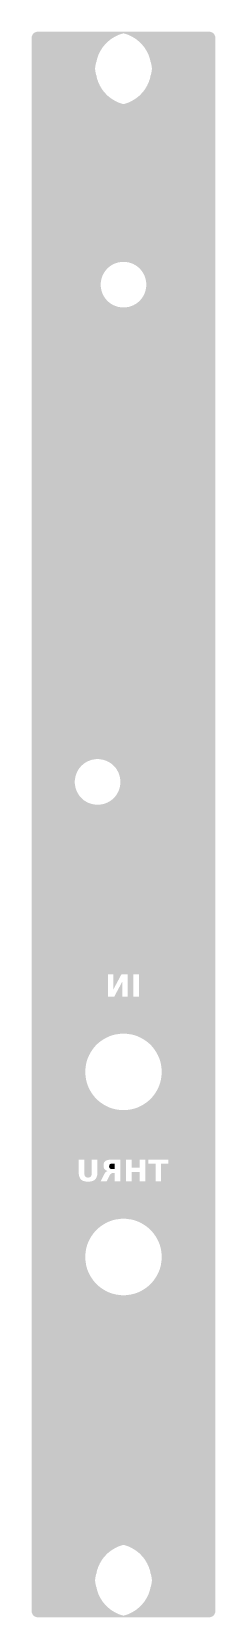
# Model space of a CAD drawing. Header units: millimetres. Extents: x 0 to 15, y 0 to 128.
import ezdxf

# ---------------------------------------------------------------- set-up
doc = ezdxf.new("R2010")
doc.units = ezdxf.units.MM
doc.layers.add('ENGRAVE_REAR_FULL_FROST', color=7, linetype='Continuous')

msp = doc.modelspace()

# ---------------------------------------------------------------- hatches: boundary and pattern name
at = {"layer": 'ENGRAVE_REAR_FULL_FROST'}
h = msp.add_hatch(color=7, dxfattribs=at)
h.paths.add_polyline_path([(14.9, 0.5), (14.9, 128), (14.9, 128.05), (14.89, 128.1), (14.88, 128.15), (14.86, 128.19), (14.84, 128.24), (14.82, 128.28), (14.79, 128.32), (14.75, 128.35), (14.72, 128.39), (14.68, 128.42), (14.64, 128.44), (14.59, 128.46), (14.55, 128.48), (14.5, 128.49), (14.45, 128.5), (14.4, 128.5), (0.5, 128.5), (0.45, 128.5), (0.4, 128.49), (0.35, 128.48), (0.31, 128.46), (0.26, 128.44), (0.22, 128.42), (0.18, 128.39), (0.15, 128.35), (0.11, 128.32), (0.08, 128.28), (0.06, 128.24), (0.04, 128.19), (0.02, 128.15), (0.01, 128.1), (0, 128.05), (0, 128), (0, 0.5), (0, 0.45), (0.01, 0.4), (0.02, 0.35), (0.04, 0.31), (0.06, 0.26), (0.08, 0.22), (0.11, 0.18), (0.15, 0.15), (0.18, 0.11), (0.22, 0.08), (0.26, 0.06), (0.31, 0.04), (0.35, 0.02), (0.4, 0.01), (0.45, 0), (0.5, 0), (14.4, 0), (14.45, 0), (14.5, 0.01), (14.55, 0.02), (14.59, 0.04), (14.64, 0.06), (14.68, 0.08), (14.72, 0.11), (14.75, 0.15), (14.79, 0.18), (14.82, 0.22), (14.84, 0.26), (14.86, 0.31), (14.88, 0.35), (14.89, 0.4), (14.9, 0.45)])
h.paths.add_polyline_path([(7.45, 122.63), (7.35, 122.66), (7.25, 122.69), (7.15, 122.72), (7.05, 122.76), (6.96, 122.8), (6.86, 122.85), (6.77, 122.89), (6.68, 122.95), (6.59, 123), (6.5, 123.06), (6.41, 123.12), (6.33, 123.18), (6.25, 123.25), (6.17, 123.31), (6.09, 123.39), (6.02, 123.46), (5.95, 123.54), (5.88, 123.62), (5.81, 123.7), (5.75, 123.78), (5.69, 123.87), (5.64, 123.96), (5.58, 124.05), (5.53, 124.14), (5.49, 124.23), (5.44, 124.33), (5.4, 124.42), (5.37, 124.52), (5.33, 124.62), (5.3, 124.72), (5.28, 124.82), (5.26, 124.93), (5.23, 125), (5.21, 125.07), (5.19, 125.14), (5.18, 125.21), (5.17, 125.28), (5.16, 125.35), (5.15, 125.43), (5.15, 125.5), (5.15, 125.57), (5.16, 125.65), (5.17, 125.72), (5.18, 125.79), (5.19, 125.86), (5.21, 125.93), (5.23, 126), (5.26, 126.07), (5.28, 126.18), (5.3, 126.28), (5.33, 126.38), (5.37, 126.48), (5.4, 126.58), (5.44, 126.67), (5.49, 126.77), (5.53, 126.86), (5.58, 126.95), (5.64, 127.04), (5.69, 127.13), (5.75, 127.22), (5.81, 127.3), (5.88, 127.38), (5.95, 127.46), (6.02, 127.54), (6.09, 127.61), (6.17, 127.69), (6.25, 127.75), (6.33, 127.82), (6.41, 127.88), (6.5, 127.94), (6.59, 128), (6.68, 128.05), (6.77, 128.11), (6.86, 128.15), (6.96, 128.2), (7.05, 128.24), (7.15, 128.28), (7.25, 128.31), (7.35, 128.34), (7.45, 128.37), (7.55, 128.34), (7.65, 128.31), (7.75, 128.28), (7.85, 128.24), (7.94, 128.2), (8.04, 128.15), (8.13, 128.11), (8.22, 128.05), (8.31, 128), (8.4, 127.94), (8.49, 127.88), (8.57, 127.82), (8.65, 127.75), (8.73, 127.69), (8.81, 127.61), (8.88, 127.54), (8.95, 127.46), (9.02, 127.38), (9.09, 127.3), (9.15, 127.22), (9.21, 127.13), (9.26, 127.04), (9.32, 126.95), (9.37, 126.86), (9.41, 126.77), (9.46, 126.67), (9.5, 126.58), (9.53, 126.48), (9.57, 126.38), (9.6, 126.28), (9.62, 126.18), (9.64, 126.07), (9.67, 126), (9.69, 125.93), (9.71, 125.86), (9.72, 125.79), (9.73, 125.72), (9.74, 125.65), (9.75, 125.57), (9.75, 125.5), (9.75, 125.43), (9.74, 125.35), (9.73, 125.28), (9.72, 125.21), (9.71, 125.14), (9.69, 125.07), (9.67, 125), (9.64, 124.93), (9.62, 124.82), (9.6, 124.72), (9.57, 124.62), (9.53, 124.52), (9.5, 124.42), (9.46, 124.33), (9.41, 124.23), (9.37, 124.14), (9.32, 124.05), (9.26, 123.96), (9.21, 123.87), (9.15, 123.78), (9.09, 123.7), (9.02, 123.62), (8.95, 123.54), (8.88, 123.46), (8.81, 123.39), (8.73, 123.31), (8.65, 123.25), (8.57, 123.18), (8.49, 123.12), (8.4, 123.06), (8.31, 123), (8.22, 122.95), (8.13, 122.89), (8.04, 122.85), (7.94, 122.8), (7.85, 122.76), (7.75, 122.72), (7.65, 122.69), (7.55, 122.66)], flags=0)
h.paths.add_polyline_path([(5.6, 108.12), (5.62, 108.24), (5.64, 108.36), (5.66, 108.48), (5.7, 108.59), (5.74, 108.71), (5.79, 108.82), (5.85, 108.92), (5.91, 109.03), (5.98, 109.13), (6.06, 109.22), (6.14, 109.31), (6.23, 109.39), (6.32, 109.47), (6.42, 109.54), (6.52, 109.6), (6.63, 109.66), (6.74, 109.71), (6.86, 109.75), (6.97, 109.79), (7.09, 109.81), (7.21, 109.83), (7.33, 109.85), (7.45, 109.85), (7.57, 109.85), (7.69, 109.83), (7.81, 109.81), (7.93, 109.79), (8.04, 109.75), (8.16, 109.71), (8.27, 109.66), (8.37, 109.6), (8.48, 109.54), (8.58, 109.47), (8.67, 109.39), (8.76, 109.31), (8.84, 109.22), (8.92, 109.13), (8.99, 109.03), (9.05, 108.92), (9.11, 108.82), (9.16, 108.71), (9.2, 108.59), (9.24, 108.48), (9.26, 108.36), (9.28, 108.24), (9.3, 108.12), (9.3, 108), (9.3, 107.88), (9.28, 107.76), (9.26, 107.64), (9.24, 107.52), (9.2, 107.41), (9.16, 107.29), (9.11, 107.18), (9.05, 107.07), (8.99, 106.97), (8.92, 106.87), (8.84, 106.78), (8.76, 106.69), (8.67, 106.61), (8.58, 106.53), (8.48, 106.46), (8.37, 106.4), (8.27, 106.34), (8.16, 106.29), (8.04, 106.25), (7.93, 106.21), (7.81, 106.19), (7.69, 106.17), (7.57, 106.15), (7.45, 106.15), (7.33, 106.15), (7.21, 106.17), (7.09, 106.19), (6.97, 106.21), (6.86, 106.25), (6.74, 106.29), (6.63, 106.34), (6.52, 106.4), (6.42, 106.46), (6.32, 106.53), (6.23, 106.61), (6.14, 106.69), (6.06, 106.78), (5.98, 106.87), (5.91, 106.97), (5.85, 107.07), (5.79, 107.18), (5.74, 107.29), (5.7, 107.41), (5.66, 107.52), (5.64, 107.64), (5.62, 107.76), (5.6, 107.88), (5.6, 108)], flags=0)
h.paths.add_polyline_path([(3.5, 67.82), (3.52, 67.94), (3.54, 68.06), (3.56, 68.18), (3.6, 68.29), (3.64, 68.41), (3.69, 68.52), (3.75, 68.62), (3.81, 68.73), (3.88, 68.83), (3.96, 68.92), (4.04, 69.01), (4.13, 69.09), (4.22, 69.17), (4.32, 69.24), (4.42, 69.3), (4.53, 69.36), (4.64, 69.41), (4.76, 69.45), (4.87, 69.49), (4.99, 69.51), (5.11, 69.53), (5.23, 69.55), (5.35, 69.55), (5.47, 69.55), (5.59, 69.53), (5.71, 69.51), (5.83, 69.49), (5.94, 69.45), (6.06, 69.41), (6.17, 69.36), (6.27, 69.3), (6.38, 69.24), (6.48, 69.17), (6.57, 69.09), (6.66, 69.01), (6.74, 68.92), (6.82, 68.83), (6.89, 68.73), (6.95, 68.62), (7.01, 68.52), (7.06, 68.41), (7.1, 68.29), (7.14, 68.18), (7.16, 68.06), (7.18, 67.94), (7.2, 67.82), (7.2, 67.7), (7.2, 67.58), (7.18, 67.46), (7.16, 67.34), (7.14, 67.22), (7.1, 67.11), (7.06, 66.99), (7.01, 66.88), (6.95, 66.78), (6.89, 66.67), (6.82, 66.57), (6.74, 66.48), (6.66, 66.39), (6.57, 66.31), (6.48, 66.23), (6.38, 66.16), (6.27, 66.1), (6.17, 66.04), (6.06, 65.99), (5.94, 65.95), (5.83, 65.91), (5.71, 65.89), (5.59, 65.87), (5.47, 65.85), (5.35, 65.85), (5.23, 65.85), (5.11, 65.87), (4.99, 65.89), (4.87, 65.91), (4.76, 65.95), (4.64, 65.99), (4.53, 66.04), (4.42, 66.1), (4.32, 66.16), (4.22, 66.23), (4.13, 66.31), (4.04, 66.39), (3.96, 66.48), (3.88, 66.57), (3.81, 66.67), (3.75, 66.78), (3.69, 66.88), (3.64, 66.99), (3.6, 67.11), (3.56, 67.22), (3.54, 67.34), (3.52, 67.46), (3.5, 67.58), (3.5, 67.7)], flags=0)
h.paths.add_polyline_path([(9.46, 37.1), (11.09, 37.1), (11.09, 37.09), (11.09, 37.09), (11.09, 37.08), (11.09, 37.06), (11.09, 37.01), (11.09, 36.93), (11.09, 36.76), (10.5, 36.76), (10.5, 35.33), (10.05, 35.33), (10.05, 36.76), (9.46, 36.76)], flags=0)
h.paths.add_polyline_path([(8.25, 52.1), (8.72, 52.1), (8.72, 52.1), (8.72, 52.09), (8.72, 52.09), (8.72, 52.07), (8.72, 52.04), (8.72, 51.99), (8.72, 51.88), (8.72, 51.65), (8.72, 51.2), (8.72, 50.3), (8.25, 50.3)], flags=0)
h.paths.add_polyline_path([(8.77, 37.1), (9.23, 37.1), (9.23, 35.33), (8.77, 35.33), (8.77, 36.08), (8.1, 36.08), (8.1, 35.33), (7.64, 35.33), (7.64, 37.1), (8.1, 37.1), (8.1, 36.43), (8.77, 36.43)], flags=0)
h.paths.add_polyline_path([(4.35, 44.36), (4.37, 44.51), (4.39, 44.67), (4.41, 44.82), (4.45, 44.98), (4.49, 45.13), (4.54, 45.28), (4.6, 45.42), (4.67, 45.57), (4.74, 45.7), (4.82, 45.84), (4.91, 45.97), (5, 46.1), (5.1, 46.22), (5.2, 46.34), (5.31, 46.45), (5.43, 46.55), (5.55, 46.65), (5.68, 46.74), (5.81, 46.83), (5.95, 46.91), (6.08, 46.98), (6.23, 47.05), (6.37, 47.11), (6.52, 47.16), (6.67, 47.2), (6.83, 47.24), (6.98, 47.26), (7.14, 47.28), (7.29, 47.3), (7.45, 47.3), (7.61, 47.3), (7.76, 47.28), (7.92, 47.26), (8.07, 47.24), (8.23, 47.2), (8.38, 47.16), (8.53, 47.11), (8.67, 47.05), (8.82, 46.98), (8.95, 46.91), (9.09, 46.83), (9.22, 46.74), (9.35, 46.65), (9.47, 46.55), (9.59, 46.45), (9.7, 46.34), (9.8, 46.22), (9.9, 46.1), (9.99, 45.97), (10.08, 45.84), (10.16, 45.7), (10.23, 45.57), (10.3, 45.42), (10.36, 45.28), (10.41, 45.13), (10.45, 44.98), (10.49, 44.82), (10.51, 44.67), (10.53, 44.51), (10.55, 44.36), (10.55, 44.2), (10.55, 44.04), (10.53, 43.89), (10.51, 43.73), (10.49, 43.58), (10.45, 43.42), (10.41, 43.27), (10.36, 43.12), (10.3, 42.98), (10.23, 42.83), (10.16, 42.7), (10.08, 42.56), (9.99, 42.43), (9.9, 42.3), (9.8, 42.18), (9.7, 42.06), (9.59, 41.95), (9.47, 41.85), (9.35, 41.75), (9.22, 41.66), (9.09, 41.57), (8.95, 41.49), (8.82, 41.42), (8.67, 41.35), (8.53, 41.29), (8.38, 41.24), (8.23, 41.2), (8.07, 41.16), (7.92, 41.14), (7.76, 41.12), (7.61, 41.1), (7.45, 41.1), (7.29, 41.1), (7.14, 41.12), (6.98, 41.14), (6.83, 41.16), (6.67, 41.2), (6.52, 41.24), (6.37, 41.29), (6.23, 41.35), (6.08, 41.42), (5.95, 41.49), (5.81, 41.57), (5.68, 41.66), (5.55, 41.75), (5.43, 41.85), (5.31, 41.95), (5.2, 42.06), (5.1, 42.18), (5, 42.3), (4.91, 42.43), (4.82, 42.56), (4.74, 42.7), (4.67, 42.83), (4.6, 42.98), (4.54, 43.12), (4.49, 43.27), (4.45, 43.42), (4.41, 43.58), (4.39, 43.73), (4.37, 43.89), (4.35, 44.04), (4.35, 44.2)], flags=0)
h.paths.add_polyline_path([(4.35, 29.36), (4.37, 29.51), (4.39, 29.67), (4.41, 29.82), (4.45, 29.98), (4.49, 30.13), (4.54, 30.28), (4.6, 30.42), (4.67, 30.57), (4.74, 30.7), (4.82, 30.84), (4.91, 30.97), (5, 31.1), (5.1, 31.22), (5.2, 31.34), (5.31, 31.45), (5.43, 31.55), (5.55, 31.65), (5.68, 31.74), (5.81, 31.83), (5.95, 31.91), (6.08, 31.98), (6.23, 32.05), (6.37, 32.11), (6.52, 32.16), (6.67, 32.2), (6.83, 32.24), (6.98, 32.26), (7.14, 32.28), (7.29, 32.3), (7.45, 32.3), (7.61, 32.3), (7.76, 32.28), (7.92, 32.26), (8.07, 32.24), (8.23, 32.2), (8.38, 32.16), (8.53, 32.11), (8.67, 32.05), (8.82, 31.98), (8.95, 31.91), (9.09, 31.83), (9.22, 31.74), (9.35, 31.65), (9.47, 31.55), (9.59, 31.45), (9.7, 31.34), (9.8, 31.22), (9.9, 31.1), (9.99, 30.97), (10.08, 30.84), (10.16, 30.7), (10.23, 30.57), (10.3, 30.42), (10.36, 30.28), (10.41, 30.13), (10.45, 29.98), (10.49, 29.82), (10.51, 29.67), (10.53, 29.51), (10.55, 29.36), (10.55, 29.2), (10.55, 29.04), (10.53, 28.89), (10.51, 28.73), (10.49, 28.58), (10.45, 28.42), (10.41, 28.27), (10.36, 28.12), (10.3, 27.98), (10.23, 27.83), (10.16, 27.7), (10.08, 27.56), (9.99, 27.43), (9.9, 27.3), (9.8, 27.18), (9.7, 27.06), (9.59, 26.95), (9.47, 26.85), (9.35, 26.75), (9.22, 26.66), (9.09, 26.57), (8.95, 26.49), (8.82, 26.42), (8.67, 26.35), (8.53, 26.29), (8.38, 26.24), (8.23, 26.2), (8.07, 26.16), (7.92, 26.14), (7.76, 26.12), (7.61, 26.1), (7.45, 26.1), (7.29, 26.1), (7.14, 26.12), (6.98, 26.14), (6.83, 26.16), (6.67, 26.2), (6.52, 26.24), (6.37, 26.29), (6.23, 26.35), (6.08, 26.42), (5.95, 26.49), (5.81, 26.57), (5.68, 26.66), (5.55, 26.75), (5.43, 26.85), (5.31, 26.95), (5.2, 27.06), (5.1, 27.18), (5, 27.3), (4.91, 27.43), (4.82, 27.56), (4.74, 27.7), (4.67, 27.83), (4.6, 27.98), (4.54, 28.12), (4.49, 28.27), (4.45, 28.42), (4.41, 28.58), (4.39, 28.73), (4.37, 28.89), (4.35, 29.04), (4.35, 29.2)], flags=0)
h.paths.add_polyline_path([(7.45, 0.13), (7.35, 0.16), (7.25, 0.19), (7.15, 0.22), (7.05, 0.26), (6.96, 0.3), (6.86, 0.35), (6.77, 0.39), (6.68, 0.45), (6.59, 0.5), (6.5, 0.56), (6.41, 0.62), (6.33, 0.68), (6.25, 0.75), (6.17, 0.81), (6.09, 0.89), (6.02, 0.96), (5.95, 1.04), (5.88, 1.12), (5.81, 1.2), (5.75, 1.28), (5.69, 1.37), (5.64, 1.46), (5.58, 1.55), (5.53, 1.64), (5.49, 1.73), (5.44, 1.83), (5.4, 1.92), (5.37, 2.02), (5.33, 2.12), (5.3, 2.22), (5.28, 2.32), (5.26, 2.43), (5.23, 2.5), (5.21, 2.57), (5.19, 2.64), (5.18, 2.71), (5.17, 2.78), (5.16, 2.85), (5.15, 2.93), (5.15, 3), (5.15, 3.07), (5.16, 3.15), (5.17, 3.22), (5.18, 3.29), (5.19, 3.36), (5.21, 3.43), (5.23, 3.5), (5.26, 3.57), (5.28, 3.68), (5.3, 3.78), (5.33, 3.88), (5.37, 3.98), (5.4, 4.08), (5.44, 4.17), (5.49, 4.27), (5.53, 4.36), (5.58, 4.45), (5.64, 4.54), (5.69, 4.63), (5.75, 4.72), (5.81, 4.8), (5.88, 4.88), (5.95, 4.96), (6.02, 5.04), (6.09, 5.11), (6.17, 5.19), (6.25, 5.25), (6.33, 5.32), (6.41, 5.38), (6.5, 5.44), (6.59, 5.5), (6.68, 5.55), (6.77, 5.61), (6.86, 5.65), (6.96, 5.7), (7.05, 5.74), (7.15, 5.78), (7.25, 5.81), (7.35, 5.84), (7.45, 5.87), (7.55, 5.84), (7.65, 5.81), (7.75, 5.78), (7.85, 5.74), (7.94, 5.7), (8.04, 5.65), (8.13, 5.61), (8.22, 5.55), (8.31, 5.5), (8.4, 5.44), (8.49, 5.38), (8.57, 5.32), (8.65, 5.25), (8.73, 5.19), (8.81, 5.11), (8.88, 5.04), (8.95, 4.96), (9.02, 4.88), (9.09, 4.8), (9.15, 4.72), (9.21, 4.63), (9.26, 4.54), (9.32, 4.45), (9.37, 4.36), (9.41, 4.27), (9.46, 4.17), (9.5, 4.08), (9.53, 3.98), (9.57, 3.88), (9.6, 3.78), (9.62, 3.68), (9.64, 3.57), (9.67, 3.5), (9.69, 3.43), (9.71, 3.36), (9.72, 3.29), (9.73, 3.22), (9.74, 3.15), (9.75, 3.07), (9.75, 3), (9.75, 2.93), (9.74, 2.85), (9.73, 2.78), (9.72, 2.71), (9.71, 2.64), (9.69, 2.57), (9.67, 2.5), (9.64, 2.43), (9.62, 2.32), (9.6, 2.22), (9.57, 2.12), (9.53, 2.02), (9.5, 1.92), (9.46, 1.83), (9.41, 1.73), (9.37, 1.64), (9.32, 1.55), (9.26, 1.46), (9.21, 1.37), (9.15, 1.28), (9.09, 1.2), (9.02, 1.12), (8.95, 1.04), (8.88, 0.96), (8.81, 0.89), (8.73, 0.81), (8.65, 0.75), (8.57, 0.68), (8.49, 0.62), (8.4, 0.56), (8.31, 0.5), (8.22, 0.45), (8.13, 0.39), (8.04, 0.35), (7.94, 0.3), (7.85, 0.26), (7.75, 0.22), (7.65, 0.19), (7.55, 0.16)], flags=0)
h.paths.add_polyline_path([(7.28, 52.1), (7.8, 52.1), (7.8, 50.3), (7.36, 50.3), (7.36, 51.53), (6.7, 50.3), (6.18, 50.3), (6.18, 52.1), (6.62, 52.1), (6.62, 50.87)], flags=0)
h.paths.add_polyline_path([(6.74, 35.33), (6.74, 36), (6.61, 36), (6.56, 36), (6.47, 35.98), (6.44, 35.95), (6.4, 35.92), (6.34, 35.83), (6.3, 35.77), (6.09, 35.33), (5.6, 35.33), (5.85, 35.84), (5.89, 35.91), (5.96, 36.02), (6, 36.06), (6.04, 36.1), (6.12, 36.15), (6.17, 36.16), (6.09, 36.19), (5.99, 36.25), (5.94, 36.3), (5.91, 36.33), (5.89, 36.35), (5.86, 36.42), (5.83, 36.53), (5.83, 36.61), (5.83, 36.67), (5.85, 36.78), (5.89, 36.88), (5.95, 36.95), (5.99, 36.98), (6.04, 37.01), (6.14, 37.05), (6.27, 37.08), (6.42, 37.1), (6.5, 37.1), (7.2, 37.1), (7.2, 35.33)], flags=0)
h.paths.add_polyline_path([(4.88, 37.1), (5.33, 37.1), (5.33, 36.04), (5.33, 35.95), (5.31, 35.79), (5.26, 35.65), (5.19, 35.53), (5.15, 35.48), (5.1, 35.44), (4.98, 35.37), (4.83, 35.33), (4.67, 35.3), (4.57, 35.3), (4.48, 35.3), (4.31, 35.33), (4.17, 35.37), (4.05, 35.44), (4, 35.48), (3.96, 35.53), (3.89, 35.65), (3.84, 35.79), (3.82, 35.95), (3.81, 36.04), (3.81, 37.1), (4.27, 37.1), (4.27, 36.04), (4.27, 35.94), (4.3, 35.82), (4.32, 35.75), (4.34, 35.73), (4.36, 35.71), (4.41, 35.67), (4.46, 35.65), (4.53, 35.64), (4.57, 35.63), (4.61, 35.64), (4.68, 35.65), (4.74, 35.67), (4.79, 35.71), (4.81, 35.73), (4.82, 35.75), (4.85, 35.82), (4.87, 35.94), (4.88, 36.04)], flags=0)
msp.add_hatch(color=7, dxfattribs=at).paths.add_polyline_path([(6.49, 36.32), (6.55, 36.32), (6.74, 36.32), (6.74, 36.77), (6.55, 36.77), (6.49, 36.77), (6.38, 36.74), (6.35, 36.72), (6.32, 36.69), (6.29, 36.6), (6.28, 36.55), (6.29, 36.49), (6.32, 36.4), (6.35, 36.37), (6.38, 36.35)])

doc.saveas('drawing.dxf')
